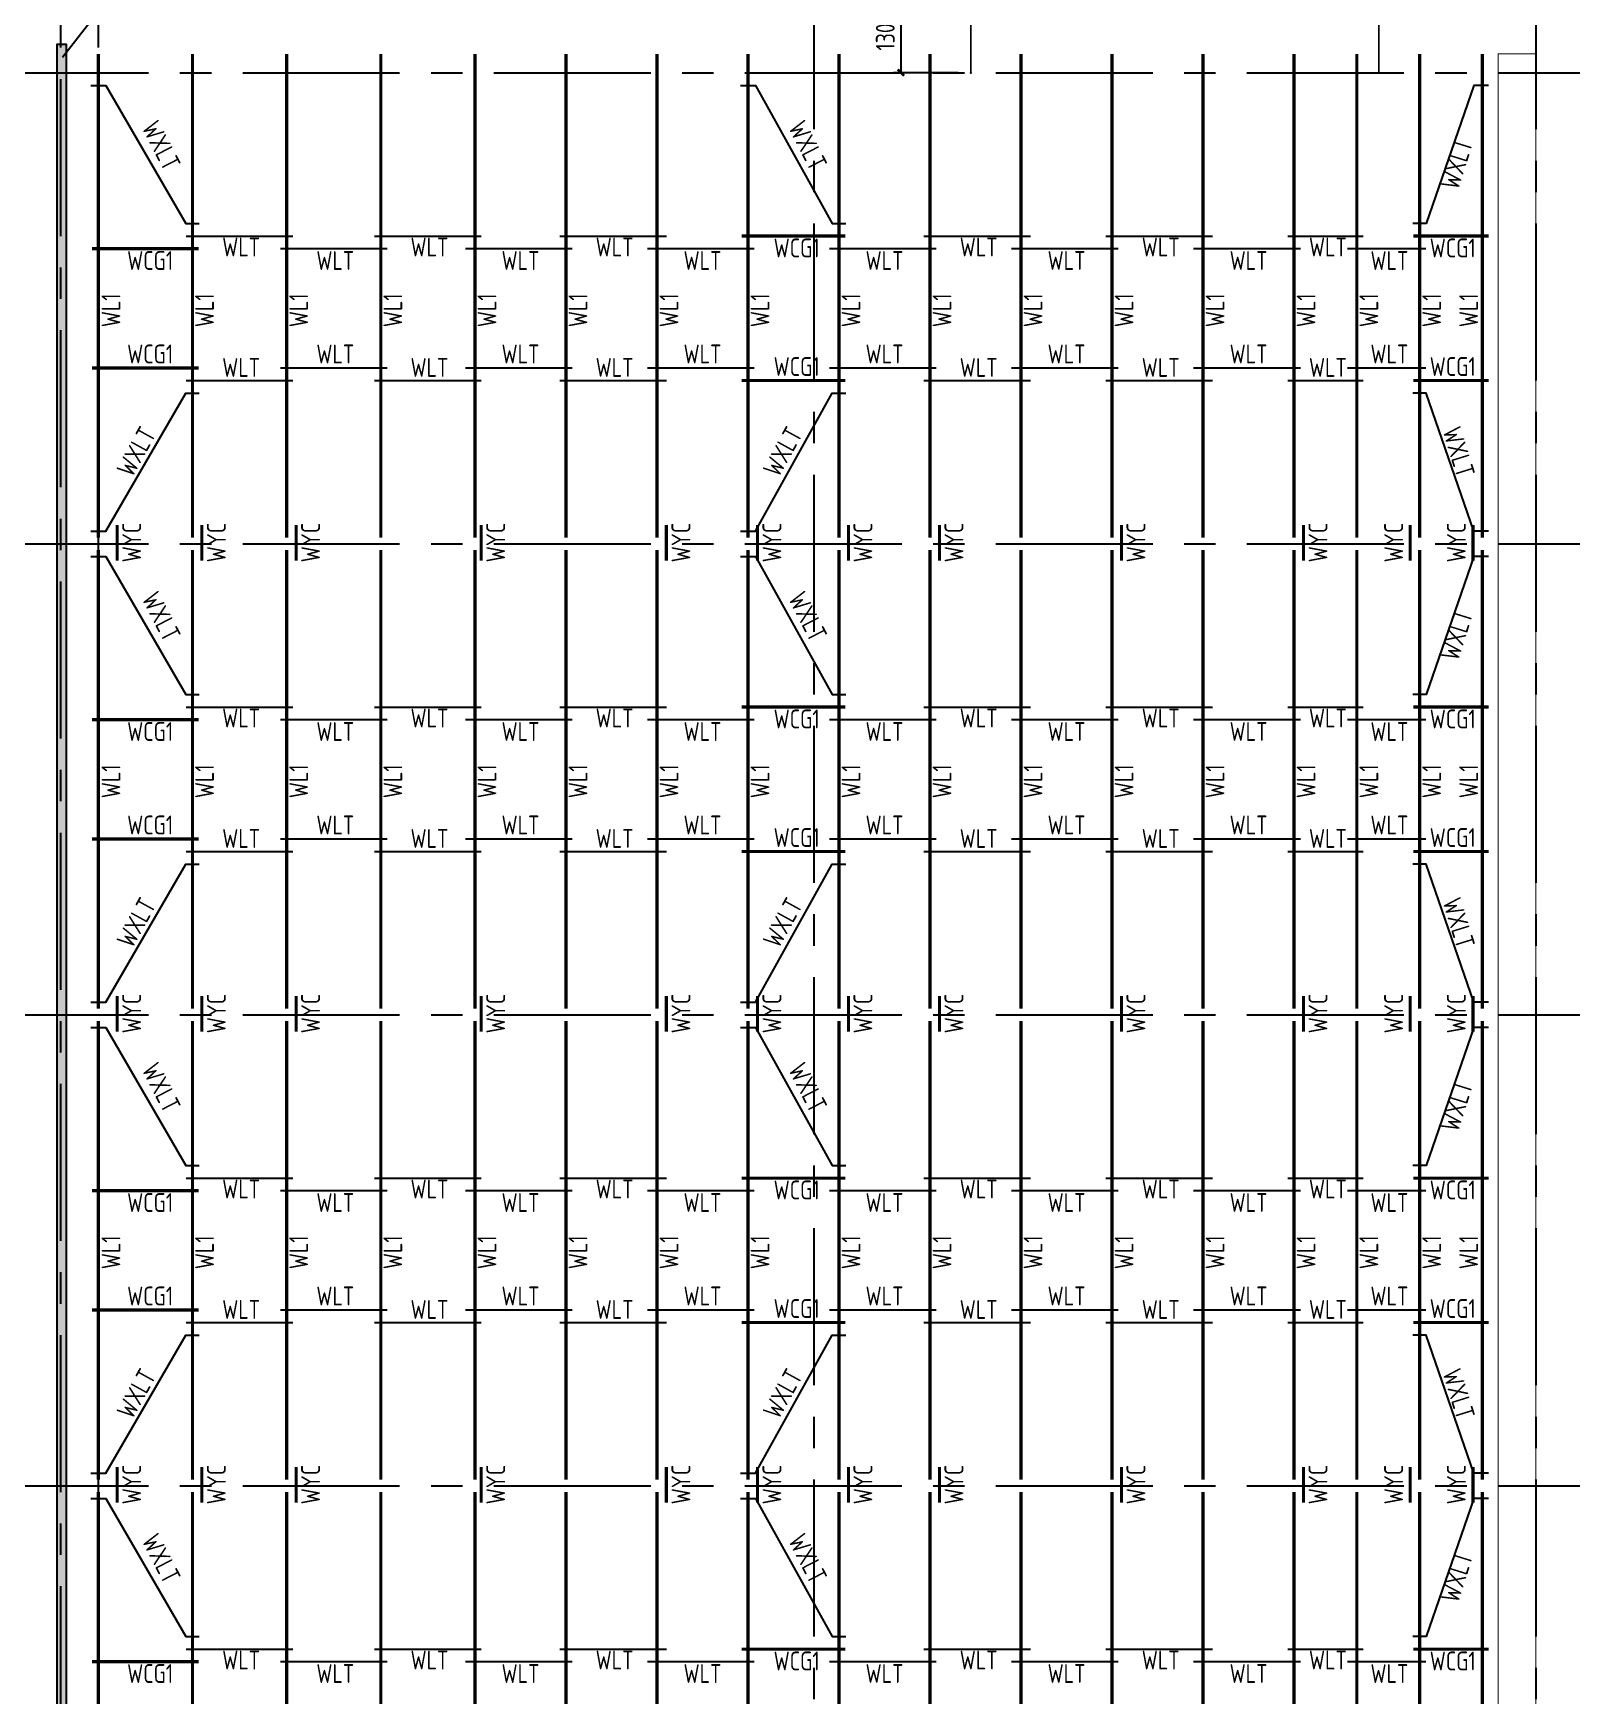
# Model space of a CAD drawing. Header units: millimetres. Extents: x 866309 to 879639, y 39442 to 44891.
# Drawn here: x 871619.5 to 871864.6, y 39713.2 to 39977.9 of the extents above; entities that cross this region are included whole.
import ezdxf

# ---------------------------------------------------------------- set-up
doc = ezdxf.new("R2010")
doc.units = ezdxf.units.MM
doc.header["$LTSCALE"] = 1000
doc.header["$MEASUREMENT"] = 0
doc.linetypes.add('CENTER', pattern=[2, 1.25, -0.25, 0.25, -0.25])
doc.linetypes.add('DOTE', pattern=[2.42, 2, -0.2, 0.02, -0.2])
for name, color, linetype in [('1307', 7, 'Continuous'), ('DIM', 7, 'Continuous'), ('DOTE', 1, 'DOTE'), ('WINDOW', 4, 'Continuous'), ('标注', 7, 'Continuous'), ('檩条', 34, 'Continuous')]:
    doc.layers.add(name, color=color, linetype=linetype)
doc.layers.add('_0', color=7, linetype='Continuous', lineweight=25)
doc.styles.add('GBHZ', font='gbenor.shx', dxfattribs={"width": 0.9, "bigfont": 'gbcbig.shx'})
doc.dimstyles.new('Y100', dxfattribs={"dimscale": 0, "dimtxt": 3, "dimasz": 0.01, "dimexe": 1.2, "dimexo": 2, "dimgap": 1, "dimtad": 1, "dimdec": 0, "dimlfac": 100, "dimzin": 0, "dimdsep": 46, "dimtxsty": 'GBHZ', "dimblk": 'DX', "dimcen": 0.09, "dimdle": 1, "dimclrd": 7, "dimclre": 7, "dimclrt": 7, "dimadec": 0, "dimazin": 0, "dimtfac": 1, "dimtdec": 0, "dimtix": 1, "dimtmove": 2, "dimatfit": 3, "dimldrblk": 'DX', "dimfxl": 0, "dimtolj": 1, "dimtzin": 0, "dimarcsym": 0})

# ---------------------------------------------------------------- blocks, each defined once
blk = doc.blocks.new('DX')
at = {"color": 0, "linetype": 'ByBlock', "const_width": 40}
blk.add_lwpolyline([(-54, -51), (46, 49)], dxfattribs=at)
blk = doc.blocks.new('*D1763')
at = {"layer": 'dim', "color": 7, "lineweight": -2, "transparency": 16777216}
for p, q in [((871766.85, 39984.59), (871756.52, 39984.59)), ((871757.72, 39984.58), (871757.72, 39971.6)), ((871766.85, 39971.59), (871756.52, 39971.59))]:
    blk.add_line(p, q, dxfattribs=at)
at = {"layer": 'dim', "color": 0, "transparency": 16777216}
for p in [(871768.85, 39984.59), (871757.72, 39971.59), (871768.85, 39971.59)]:
    blk.add_point(p, dxfattribs=at)
at = {"layer": 'dim', "color": 7, "lineweight": -2, "transparency": 16777216, "xscale": 0.01, "yscale": 0.01, "zscale": 0.01}
for p, rotation in [((871757.72, 39984.59), 90), ((871757.72, 39971.59), 270)]:
    blk.add_blockref('DX', p, dxfattribs=dict(at, rotation=rotation))
at = {"layer": 'dim', "color": 7, "transparency": 16777216, "insert": (871755.22, 39978.09), "char_height": 3, "attachment_point": 5, "rotation": 90, "style": 'GBHZ'}
blk.add_mtext('\\A1;1300', dxfattribs=at)

msp = doc.modelspace()

# ---------------------------------------------------------------- hatches: boundary and pattern name
at = {"layer": 'WINDOW'}
h = msp.add_hatch(dxfattribs=at)
h.set_pattern_fill('DOTS', color=256, scale=10)
h.set_pattern_definition([(0, (946.5213, 0), (0.3125, 0.625), [0, -0.625])])
h.paths.add_polyline_path([(871623.247, 39517.086), (871624.747, 39517.086), (871624.747, 39976.086), (871623.247, 39976.086)])

# ---------------------------------------------------------------- linework, layer by layer
msp.add_line((871624.14, 39974.091), (871631.867, 39983.989))
at = {"layer": '_0', "color": 0, "const_width": 0.3}
for points in [[(871768.847, 39984.586), (871768.847, 39971.586)], [(871833.847, 39984.586), (871833.847, 39971.586)]]:
    msp.add_lwpolyline(points, dxfattribs=at)
at = {"layer": 'DOTE', "linetype": 'CENTER', "ltscale": 0.02}
for p, q in [((871623.847, 39505.586), (871623.847, 39987.586)), ((871629.847, 39505.586), (871629.847, 39987.586)), ((871743.847, 39987.586), (871743.847, 39505.586)), ((871858.847, 39987.586), (871858.847, 39505.586)), ((871372.847, 39971.586), (871874.847, 39971.586)), ((871372.847, 39896.586), (871874.847, 39896.586)), ((871372.847, 39821.586), (871874.847, 39821.586)), ((871372.847, 39746.586), (871874.847, 39746.586))]:
    msp.add_line(p, q, dxfattribs=at)
at = {"layer": 'WINDOW'}
msp.add_lwpolyline([(871623.247, 39517.086), (871624.747, 39517.086), (871624.747, 39976.086), (871623.247, 39976.086)], close=True, dxfattribs=at)
at = {"layer": '标注', "const_width": 0.15}
msp.add_lwpolyline([(871858.847, 39974.586), (871852.847, 39974.586), (871852.847, 39518.586), (871858.847, 39518.586)], close=True, dxfattribs=at)
at = {"layer": '檩条', "color": 4, "linetype": 'ByBlock'}
for p, q in [((871643.847, 39945.586), (871660.847, 39945.586)), ((871673.847, 39945.586), (871690.847, 39945.586)), ((871703.347, 39945.586), (871720.347, 39945.586)), ((871761.347, 39945.586), (871778.347, 39945.586)), ((871790.347, 39945.586), (871807.347, 39945.586)), ((871819.347, 39945.586), (871831.347, 39945.586)), ((871643.847, 39922.586), (871660.847, 39922.586)), ((871673.847, 39922.586), (871690.847, 39922.586)), ((871703.347, 39922.586), (871720.347, 39922.586)), ((871761.347, 39922.586), (871778.347, 39922.586)), ((871790.347, 39922.586), (871807.347, 39922.586)), ((871819.347, 39922.586), (871831.347, 39922.586)), ((871643.847, 39870.586), (871660.847, 39870.586)), ((871673.847, 39870.586), (871690.847, 39870.586)), ((871703.347, 39870.586), (871720.347, 39870.586)), ((871761.347, 39870.586), (871778.347, 39870.586)), ((871790.347, 39870.586), (871807.347, 39870.586)), ((871819.347, 39870.586), (871831.347, 39870.586)), ((871643.847, 39847.586), (871660.847, 39847.586)), ((871673.847, 39847.586), (871690.847, 39847.586)), ((871703.347, 39847.586), (871720.347, 39847.586)), ((871761.347, 39847.586), (871778.347, 39847.586)), ((871790.347, 39847.586), (871807.347, 39847.586)), ((871819.347, 39847.586), (871831.347, 39847.586)), ((871643.847, 39795.586), (871660.847, 39795.586)), ((871673.847, 39795.586), (871690.847, 39795.586)), ((871703.347, 39795.586), (871720.347, 39795.586)), ((871761.347, 39795.586), (871778.347, 39795.586)), ((871790.347, 39795.586), (871807.347, 39795.586)), ((871819.347, 39795.586), (871831.347, 39795.586)), ((871643.847, 39772.586), (871660.847, 39772.586)), ((871673.847, 39772.586), (871690.847, 39772.586)), ((871703.347, 39772.586), (871720.347, 39772.586)), ((871761.347, 39772.586), (871778.347, 39772.586)), ((871790.347, 39772.586), (871807.347, 39772.586)), ((871819.347, 39772.586), (871831.347, 39772.586)), ((871643.847, 39720.586), (871660.847, 39720.586)), ((871673.847, 39720.586), (871690.847, 39720.586)), ((871703.347, 39720.586), (871720.347, 39720.586)), ((871761.347, 39720.586), (871778.347, 39720.586)), ((871790.347, 39720.586), (871807.347, 39720.586)), ((871819.347, 39720.586), (871831.347, 39720.586))]:
    msp.add_line(p, q, dxfattribs=at)
at = {"layer": '檩条', "color": 4}
for p, q in [((871658.847, 39943.586), (871675.847, 39943.586)), ((871688.347, 39943.586), (871705.347, 39943.586)), ((871717.347, 39943.586), (871734.347, 39943.586)), ((871746.347, 39943.586), (871763.347, 39943.586)), ((871775.347, 39943.586), (871792.347, 39943.586)), ((871804.347, 39943.586), (871821.347, 39943.586)), ((871828.847, 39943.586), (871841.347, 39943.586)), ((871658.847, 39924.586), (871675.847, 39924.586)), ((871688.347, 39924.586), (871705.347, 39924.586)), ((871717.347, 39924.586), (871734.347, 39924.586)), ((871746.347, 39924.586), (871763.347, 39924.586)), ((871775.347, 39924.586), (871792.347, 39924.586)), ((871804.347, 39924.586), (871821.347, 39924.586)), ((871828.847, 39924.586), (871841.347, 39924.586)), ((871658.847, 39868.586), (871675.847, 39868.586)), ((871688.347, 39868.586), (871705.347, 39868.586)), ((871717.347, 39868.586), (871734.347, 39868.586)), ((871746.347, 39868.586), (871763.347, 39868.586)), ((871775.347, 39868.586), (871792.347, 39868.586)), ((871804.347, 39868.586), (871821.347, 39868.586)), ((871828.847, 39868.586), (871841.347, 39868.586)), ((871658.847, 39849.586), (871675.847, 39849.586)), ((871688.347, 39849.586), (871705.347, 39849.586)), ((871717.347, 39849.586), (871734.347, 39849.586)), ((871746.347, 39849.586), (871763.347, 39849.586)), ((871775.347, 39849.586), (871792.347, 39849.586)), ((871804.347, 39849.586), (871821.347, 39849.586)), ((871828.847, 39849.586), (871841.347, 39849.586)), ((871658.847, 39793.586), (871675.847, 39793.586)), ((871688.347, 39793.586), (871705.347, 39793.586)), ((871717.347, 39793.586), (871734.347, 39793.586)), ((871746.347, 39793.586), (871763.347, 39793.586)), ((871775.347, 39793.586), (871792.347, 39793.586)), ((871804.347, 39793.586), (871821.347, 39793.586)), ((871828.847, 39793.586), (871841.347, 39793.586)), ((871658.847, 39774.586), (871675.847, 39774.586)), ((871688.347, 39774.586), (871705.347, 39774.586)), ((871717.347, 39774.586), (871734.347, 39774.586)), ((871746.347, 39774.586), (871763.347, 39774.586)), ((871775.347, 39774.586), (871792.347, 39774.586)), ((871804.347, 39774.586), (871821.347, 39774.586)), ((871828.847, 39774.586), (871841.347, 39774.586)), ((871658.847, 39718.586), (871675.847, 39718.586)), ((871688.347, 39718.586), (871705.347, 39718.586)), ((871717.347, 39718.586), (871734.347, 39718.586)), ((871746.347, 39718.586), (871763.347, 39718.586)), ((871775.347, 39718.586), (871792.347, 39718.586)), ((871804.347, 39718.586), (871821.347, 39718.586)), ((871828.847, 39718.586), (871841.347, 39718.586))]:
    msp.add_line(p, q, dxfattribs=at)
at = {"layer": '檩条', "color": 4, "const_width": 0.5}
for points in [[(871629.847, 39974.586), (871629.847, 39897.586)], [(871644.847, 39974.586), (871644.847, 39897.586)], [(871659.847, 39974.586), (871659.847, 39897.586)], [(871674.847, 39974.586), (871674.847, 39897.586)], [(871689.847, 39974.586), (871689.847, 39897.586)], [(871704.347, 39974.586), (871704.347, 39897.586)], [(871718.847, 39974.586), (871718.847, 39897.586)], [(871733.347, 39974.586), (871733.347, 39897.586)], [(871747.847, 39974.586), (871747.847, 39897.586)], [(871762.347, 39974.586), (871762.347, 39897.586)], [(871776.847, 39974.586), (871776.847, 39897.586)], [(871791.347, 39974.586), (871791.347, 39897.586)], [(871805.847, 39974.586), (871805.847, 39897.586)], [(871820.347, 39974.586), (871820.347, 39897.586)], [(871830.347, 39974.586), (871830.347, 39897.586)], [(871840.347, 39974.586), (871840.347, 39897.586)], [(871850.347, 39974.586), (871850.347, 39897.586)], [(871732.347, 39945.586), (871748.847, 39945.586)], [(871851.347, 39945.586), (871839.347, 39945.586)], [(871628.847, 39943.586), (871645.847, 39943.586)], [(871628.847, 39924.586), (871645.847, 39924.586)], [(871732.347, 39922.586), (871748.847, 39922.586)], [(871851.347, 39922.586), (871839.347, 39922.586)], [(871629.847, 39895.586), (871629.847, 39822.586)], [(871644.847, 39895.586), (871644.847, 39822.586)], [(871659.847, 39895.586), (871659.847, 39822.586)], [(871674.847, 39895.586), (871674.847, 39822.586)], [(871689.847, 39895.586), (871689.847, 39822.586)], [(871704.347, 39895.586), (871704.347, 39822.586)], [(871718.847, 39895.586), (871718.847, 39822.586)], [(871733.347, 39895.586), (871733.347, 39822.586)], [(871747.847, 39895.586), (871747.847, 39822.586)], [(871762.347, 39895.586), (871762.347, 39822.586)], [(871776.847, 39895.586), (871776.847, 39822.586)], [(871791.347, 39895.586), (871791.347, 39822.586)], [(871805.847, 39895.586), (871805.847, 39822.586)], [(871820.347, 39895.586), (871820.347, 39822.586)], [(871830.347, 39895.586), (871830.347, 39822.586)], [(871840.347, 39895.586), (871840.347, 39822.586)], [(871850.347, 39895.586), (871850.347, 39822.586)], [(871732.347, 39870.586), (871748.847, 39870.586)], [(871851.347, 39870.586), (871839.347, 39870.586)], [(871628.847, 39868.586), (871645.847, 39868.586)], [(871628.847, 39849.586), (871645.847, 39849.586)], [(871732.347, 39847.586), (871748.847, 39847.586)], [(871851.347, 39847.586), (871839.347, 39847.586)], [(871629.847, 39820.586), (871629.847, 39747.586)], [(871644.847, 39820.586), (871644.847, 39747.586)], [(871659.847, 39820.586), (871659.847, 39747.586)], [(871674.847, 39820.586), (871674.847, 39747.586)], [(871689.847, 39820.586), (871689.847, 39747.586)], [(871704.347, 39820.586), (871704.347, 39747.586)], [(871718.847, 39820.586), (871718.847, 39747.586)], [(871733.347, 39820.586), (871733.347, 39747.586)], [(871747.847, 39820.586), (871747.847, 39747.586)], [(871762.347, 39820.586), (871762.347, 39747.586)], [(871776.847, 39820.586), (871776.847, 39747.586)], [(871791.347, 39820.586), (871791.347, 39747.586)], [(871805.847, 39820.586), (871805.847, 39747.586)], [(871820.347, 39820.586), (871820.347, 39747.586)], [(871830.347, 39820.586), (871830.347, 39747.586)], [(871840.347, 39820.586), (871840.347, 39747.586)], [(871850.347, 39820.586), (871850.347, 39747.586)], [(871628.847, 39793.586), (871645.847, 39793.586)], [(871732.347, 39795.586), (871748.847, 39795.586)], [(871851.347, 39795.586), (871839.347, 39795.586)], [(871628.847, 39774.586), (871645.847, 39774.586)], [(871732.347, 39772.586), (871748.847, 39772.586)], [(871851.347, 39772.586), (871839.347, 39772.586)], [(871629.847, 39745.586), (871629.847, 39672.586)], [(871644.847, 39745.586), (871644.847, 39672.586)], [(871659.847, 39745.586), (871659.847, 39672.586)], [(871674.847, 39745.586), (871674.847, 39672.586)], [(871689.847, 39745.586), (871689.847, 39672.586)], [(871704.347, 39745.586), (871704.347, 39672.586)], [(871718.847, 39745.586), (871718.847, 39672.586)], [(871733.347, 39745.586), (871733.347, 39672.586)], [(871747.847, 39745.586), (871747.847, 39672.586)], [(871762.347, 39745.586), (871762.347, 39672.586)], [(871776.847, 39745.586), (871776.847, 39672.586)], [(871791.347, 39745.586), (871791.347, 39672.586)], [(871805.847, 39745.586), (871805.847, 39672.586)], [(871820.347, 39745.586), (871820.347, 39672.586)], [(871830.347, 39745.586), (871830.347, 39672.586)], [(871840.347, 39745.586), (871840.347, 39672.586)], [(871850.347, 39745.586), (871850.347, 39672.586)], [(871732.347, 39720.586), (871748.847, 39720.586)], [(871851.347, 39720.586), (871839.347, 39720.586)], [(871628.847, 39718.586), (871645.847, 39718.586)]]:
    msp.add_lwpolyline(points, dxfattribs=at)
at = {"layer": '檩条', "color": 4, "linetype": 'ByBlock'}
for points in [[(871628.672, 39969.586), (871631.022, 39969.586), (871643.777, 39947.586), (871645.917, 39947.586)], [(871732.172, 39969.586), (871734.522, 39969.586), (871746.777, 39947.586), (871748.917, 39947.586)], [(871851.348, 39969.586), (871848.998, 39969.586), (871841.417, 39947.586), (871839.277, 39947.586)], [(871628.672, 39898.586), (871631.022, 39898.586), (871643.777, 39920.586), (871645.917, 39920.586)], [(871732.172, 39898.586), (871734.522, 39898.586), (871746.777, 39920.586), (871748.917, 39920.586)], [(871851.348, 39898.586), (871848.998, 39898.586), (871841.417, 39920.586), (871839.277, 39920.586)], [(871628.672, 39894.586), (871631.022, 39894.586), (871643.777, 39872.586), (871645.917, 39872.586)], [(871732.172, 39894.586), (871734.522, 39894.586), (871746.777, 39872.586), (871748.917, 39872.586)], [(871851.348, 39894.586), (871848.998, 39894.586), (871841.417, 39872.586), (871839.277, 39872.586)], [(871628.672, 39823.586), (871631.022, 39823.586), (871643.777, 39845.586), (871645.917, 39845.586)], [(871732.172, 39823.586), (871734.522, 39823.586), (871746.777, 39845.586), (871748.917, 39845.586)], [(871851.348, 39823.586), (871848.998, 39823.586), (871841.417, 39845.586), (871839.277, 39845.586)], [(871628.672, 39819.586), (871631.022, 39819.586), (871643.777, 39797.586), (871645.917, 39797.586)], [(871732.172, 39819.586), (871734.522, 39819.586), (871746.777, 39797.586), (871748.917, 39797.586)], [(871851.348, 39819.586), (871848.998, 39819.586), (871841.417, 39797.586), (871839.277, 39797.586)], [(871628.672, 39748.586), (871631.022, 39748.586), (871643.777, 39770.586), (871645.917, 39770.586)], [(871732.172, 39748.586), (871734.522, 39748.586), (871746.777, 39770.586), (871748.917, 39770.586)], [(871851.348, 39748.586), (871848.998, 39748.586), (871841.417, 39770.586), (871839.277, 39770.586)], [(871628.672, 39744.586), (871631.022, 39744.586), (871643.777, 39722.586), (871645.917, 39722.586)], [(871732.172, 39744.586), (871734.522, 39744.586), (871746.777, 39722.586), (871748.917, 39722.586)], [(871851.348, 39744.586), (871848.998, 39744.586), (871841.417, 39722.586), (871839.277, 39722.586)]]:
    msp.add_lwpolyline(points, dxfattribs=at)
at = {"layer": '檩条', "color": 6, "const_width": 0.5}
for points in [[(871632.847, 39899.569), (871632.847, 39893.902)], [(871646.347, 39899.569), (871646.347, 39893.902)], [(871661.347, 39899.569), (871661.347, 39893.902)], [(871690.847, 39899.569), (871690.847, 39893.902)], [(871720.347, 39899.569), (871720.347, 39893.902)], [(871734.847, 39899.569), (871734.847, 39893.902)], [(871749.347, 39899.569), (871749.347, 39893.902)], [(871763.847, 39899.569), (871763.847, 39893.902)], [(871792.847, 39899.569), (871792.847, 39893.902)], [(871821.847, 39899.569), (871821.847, 39893.902)], [(871838.847, 39899.569), (871838.847, 39893.902)], [(871848.847, 39899.569), (871848.847, 39893.902)], [(871632.847, 39824.569), (871632.847, 39818.902)], [(871646.347, 39824.569), (871646.347, 39818.902)], [(871661.347, 39824.569), (871661.347, 39818.902)], [(871690.847, 39824.569), (871690.847, 39818.902)], [(871720.347, 39824.569), (871720.347, 39818.902)], [(871734.847, 39824.569), (871734.847, 39818.902)], [(871749.347, 39824.569), (871749.347, 39818.902)], [(871763.847, 39824.569), (871763.847, 39818.902)], [(871792.847, 39824.569), (871792.847, 39818.902)], [(871821.847, 39824.569), (871821.847, 39818.902)], [(871838.847, 39824.569), (871838.847, 39818.902)], [(871848.847, 39824.569), (871848.847, 39818.902)], [(871632.847, 39749.569), (871632.847, 39743.902)], [(871646.347, 39749.569), (871646.347, 39743.902)], [(871661.347, 39749.569), (871661.347, 39743.902)], [(871690.847, 39749.569), (871690.847, 39743.902)], [(871720.347, 39749.569), (871720.347, 39743.902)], [(871734.847, 39749.569), (871734.847, 39743.902)], [(871749.347, 39749.569), (871749.347, 39743.902)], [(871763.847, 39749.569), (871763.847, 39743.902)], [(871792.847, 39749.569), (871792.847, 39743.902)], [(871821.847, 39749.569), (871821.847, 39743.902)], [(871838.847, 39749.569), (871838.847, 39743.902)], [(871848.847, 39749.569), (871848.847, 39743.902)]]:
    msp.add_lwpolyline(points, dxfattribs=at)

# ---------------------------------------------------------------- texts
at = {"layer": '1307', "style": 'GBHZ', "width": 0.9}
for s, rotation, p in [('WXLT', 297.27345, (871636.672, 39962.906)), ('WXLT', 297.27345, (871739.672, 39962.906)), ('WXLT', 72.71725, (871846.489, 39952.761)), ('WL1', 90, (871633.351, 39931.074)), ('WL1', 90, (871648.259, 39931.074)), ('WL1', 90, (871663.259, 39931.074)), ('WL1', 90, (871678.259, 39931.074)), ('WL1', 90, (871693.259, 39931.074)), ('WL1', 90, (871707.759, 39931.074)), ('WL1', 90, (871722.259, 39931.074)), ('WL1', 90, (871736.759, 39931.074)), ('WL1', 90, (871751.259, 39931.074)), ('WL1', 90, (871765.759, 39931.074)), ('WL1', 90, (871780.259, 39931.074)), ('WL1', 90, (871794.759, 39931.074)), ('WL1', 90, (871809.259, 39931.074)), ('WL1', 90, (871823.759, 39931.074)), ('WL1', 90, (871833.759, 39931.074)), ('WL1', 90, (871843.759, 39931.074)), ('WL1', 90, (871849.66, 39931.074)), ('WXLT', 61.1329, (871635.239, 39906.993)), ('WXLT', 61.1329, (871738.239, 39906.993)), ('WXLT', 287.28275, (871843.942, 39914.618)), ('WXLT', 297.27345, (871636.672, 39887.906)), ('WXLT', 297.27345, (871739.672, 39887.906)), ('WXLT', 72.71725, (871846.489, 39877.761)), ('WL1', 90, (871633.351, 39856.074)), ('WL1', 90, (871648.259, 39856.074)), ('WL1', 90, (871663.259, 39856.074)), ('WL1', 90, (871678.259, 39856.074)), ('WL1', 90, (871693.259, 39856.074)), ('WL1', 90, (871707.759, 39856.074)), ('WL1', 90, (871722.259, 39856.074)), ('WL1', 90, (871736.759, 39856.074)), ('WL1', 90, (871751.259, 39856.074)), ('WL1', 90, (871765.759, 39856.074)), ('WL1', 90, (871780.259, 39856.074)), ('WL1', 90, (871794.759, 39856.074)), ('WL1', 90, (871809.259, 39856.074)), ('WL1', 90, (871823.759, 39856.074)), ('WL1', 90, (871833.759, 39856.074)), ('WL1', 90, (871843.759, 39856.074)), ('WL1', 90, (871849.66, 39856.074)), ('WXLT', 61.1329, (871635.239, 39831.993)), ('WXLT', 61.1329, (871738.239, 39831.993)), ('WXLT', 287.28275, (871843.942, 39839.618)), ('WXLT', 297.27345, (871636.672, 39812.906)), ('WXLT', 297.27345, (871739.672, 39812.906)), ('WXLT', 72.71725, (871846.489, 39802.761)), ('WL1', 90, (871633.351, 39781.074)), ('WL1', 90, (871648.259, 39781.074)), ('WL1', 90, (871663.259, 39781.074)), ('WL1', 90, (871678.259, 39781.074)), ('WL1', 90, (871693.259, 39781.074)), ('WL1', 90, (871707.759, 39781.074)), ('WL1', 90, (871722.259, 39781.074)), ('WL1', 90, (871736.759, 39781.074)), ('WL1', 90, (871751.259, 39781.074)), ('WL1', 90, (871765.759, 39781.074)), ('WL1', 90, (871780.259, 39781.074)), ('WL1', 90, (871794.759, 39781.074)), ('WL1', 90, (871809.259, 39781.074)), ('WL1', 90, (871823.759, 39781.074)), ('WL1', 90, (871833.759, 39781.074)), ('WL1', 90, (871843.759, 39781.074)), ('WL1', 90, (871849.66, 39781.074)), ('WXLT', 61.1329, (871635.239, 39756.993)), ('WXLT', 61.1329, (871738.239, 39756.993)), ('WXLT', 287.28275, (871843.942, 39764.618)), ('WXLT', 297.27345, (871636.672, 39737.906)), ('WXLT', 297.27345, (871739.672, 39737.906)), ('WXLT', 72.71725, (871846.489, 39727.761))]:
    msp.add_text(s, height=3, rotation=rotation, dxfattribs=at).set_placement(p)
for s, p in [('WLT', (871649.58, 39942.341)), ('WLT', (871679.58, 39942.341)), ('WLT', (871709.08, 39942.341)), ('WCG1', (871737.433, 39942.193)), ('WLT', (871767.08, 39942.341)), ('WLT', (871796.08, 39942.341)), ('WLT', (871822.719, 39942.341)), ('WCG1', (871841.962, 39942.193)), ('WCG1', (871634.433, 39940.193)), ('WLT', (871664.581, 39940.193)), ('WLT', (871694.081, 39940.193)), ('WLT', (871723.081, 39940.193)), ('WLT', (871752.081, 39940.193)), ('WLT', (871781.081, 39940.193)), ('WLT', (871810.081, 39940.193)), ('WLT', (871832.517, 39940.193)), ('WCG1', (871634.433, 39925.312)), ('WLT', (871649.58, 39923.164)), ('WLT', (871664.581, 39925.312)), ('WLT', (871679.58, 39923.164)), ('WLT', (871694.081, 39925.312)), ('WLT', (871709.08, 39923.164)), ('WLT', (871723.081, 39925.312)), ('WCG1', (871737.433, 39923.312)), ('WLT', (871752.081, 39925.312)), ('WLT', (871767.08, 39923.164)), ('WLT', (871781.081, 39925.312)), ('WLT', (871796.08, 39923.164)), ('WLT', (871810.081, 39925.312)), ('WLT', (871822.719, 39923.164)), ('WLT', (871832.517, 39925.312)), ('WCG1', (871841.962, 39923.312)), ('WLT', (871649.58, 39867.341)), ('WLT', (871679.58, 39867.341)), ('WLT', (871709.08, 39867.341)), ('WCG1', (871737.433, 39867.193)), ('WLT', (871767.08, 39867.341)), ('WLT', (871796.08, 39867.341)), ('WLT', (871822.719, 39867.341)), ('WCG1', (871841.962, 39867.193)), ('WCG1', (871634.433, 39865.193)), ('WLT', (871664.581, 39865.193)), ('WLT', (871694.081, 39865.193)), ('WLT', (871723.081, 39865.193)), ('WLT', (871752.081, 39865.193)), ('WLT', (871781.081, 39865.193)), ('WLT', (871810.081, 39865.193)), ('WLT', (871832.517, 39865.193)), ('WCG1', (871634.433, 39850.312)), ('WLT', (871664.581, 39850.312)), ('WLT', (871694.081, 39850.312)), ('WLT', (871723.081, 39850.312)), ('WLT', (871752.081, 39850.312)), ('WLT', (871781.081, 39850.312)), ('WLT', (871810.081, 39850.312)), ('WLT', (871832.517, 39850.312)), ('WLT', (871649.58, 39848.164)), ('WLT', (871679.58, 39848.164)), ('WLT', (871709.08, 39848.164)), ('WCG1', (871737.433, 39848.312)), ('WLT', (871767.08, 39848.164)), ('WLT', (871796.08, 39848.164)), ('WLT', (871822.719, 39848.164)), ('WCG1', (871841.962, 39848.312)), ('WLT', (871649.58, 39792.341)), ('WLT', (871679.58, 39792.341)), ('WLT', (871709.08, 39792.341)), ('WCG1', (871737.433, 39792.193)), ('WLT', (871767.08, 39792.341)), ('WLT', (871796.08, 39792.341)), ('WLT', (871822.719, 39792.341)), ('WCG1', (871841.962, 39792.193)), ('WCG1', (871634.433, 39790.193)), ('WLT', (871664.581, 39790.193)), ('WLT', (871694.081, 39790.193)), ('WLT', (871723.081, 39790.193)), ('WLT', (871752.081, 39790.193)), ('WLT', (871781.081, 39790.193)), ('WLT', (871810.081, 39790.193)), ('WLT', (871832.517, 39790.193)), ('WCG1', (871634.433, 39775.312)), ('WLT', (871664.581, 39775.312)), ('WLT', (871694.081, 39775.312)), ('WLT', (871723.081, 39775.312)), ('WLT', (871752.081, 39775.312)), ('WLT', (871781.081, 39775.312)), ('WLT', (871810.081, 39775.312)), ('WLT', (871832.517, 39775.312)), ('WLT', (871649.58, 39773.164)), ('WLT', (871679.58, 39773.164)), ('WLT', (871709.08, 39773.164)), ('WCG1', (871737.433, 39773.312)), ('WLT', (871767.08, 39773.164)), ('WLT', (871796.08, 39773.164)), ('WLT', (871822.719, 39773.164)), ('WCG1', (871841.962, 39773.312)), ('WLT', (871649.58, 39717.341)), ('WLT', (871679.58, 39717.341)), ('WLT', (871709.08, 39717.341)), ('WCG1', (871737.433, 39717.193)), ('WLT', (871767.08, 39717.341)), ('WLT', (871796.08, 39717.341)), ('WLT', (871822.719, 39717.341)), ('WCG1', (871841.962, 39717.193)), ('WCG1', (871634.433, 39715.193)), ('WLT', (871664.581, 39715.193)), ('WLT', (871694.081, 39715.193)), ('WLT', (871723.081, 39715.193)), ('WLT', (871752.081, 39715.193)), ('WLT', (871781.081, 39715.193)), ('WLT', (871810.081, 39715.193)), ('WLT', (871832.517, 39715.193))]:
    msp.add_text(s, height=3, dxfattribs=at).set_placement(p)
at = {"layer": '檩条', "color": 6, "style": 'GBHZ', "width": 0.9}
for p in [(871636.657, 39893.638), (871650.157, 39893.638), (871665.157, 39893.638), (871694.657, 39893.638), (871724.157, 39893.638), (871738.657, 39893.638), (871753.157, 39893.638), (871767.657, 39893.638), (871796.657, 39893.638), (871825.657, 39893.638), (871837.704, 39893.638), (871847.704, 39893.638), (871636.657, 39818.638), (871650.157, 39818.638), (871665.157, 39818.638), (871694.657, 39818.638), (871724.157, 39818.638), (871738.657, 39818.638), (871753.157, 39818.638), (871767.657, 39818.638), (871796.657, 39818.638), (871825.657, 39818.638), (871837.704, 39818.638), (871847.704, 39818.638), (871636.657, 39743.638), (871650.157, 39743.638), (871665.157, 39743.638), (871694.657, 39743.638), (871724.157, 39743.638), (871738.657, 39743.638), (871753.157, 39743.638), (871767.657, 39743.638), (871796.657, 39743.638), (871825.657, 39743.638), (871837.704, 39743.638), (871847.704, 39743.638)]:
    msp.add_text('WYC', height=3, rotation=90, dxfattribs=at).set_placement(p)

# ---------------------------------------------------------------- dimensions: what is measured, and where the dimension line sits
at = {"layer": 'dim'}
dim = msp.add_linear_dim(base=(871757.724, 39971.586), p1=(871768.847, 39984.586), p2=(871768.847, 39971.586), angle=90, dimstyle='Y100', override={"dimscale": 1}, dxfattribs=at)
dim.commit()
dim.dimension.update_dxf_attribs({"geometry": '*D1763', "text_midpoint": (871755.224, 39978.086)})

doc.saveas('drawing.dxf')
